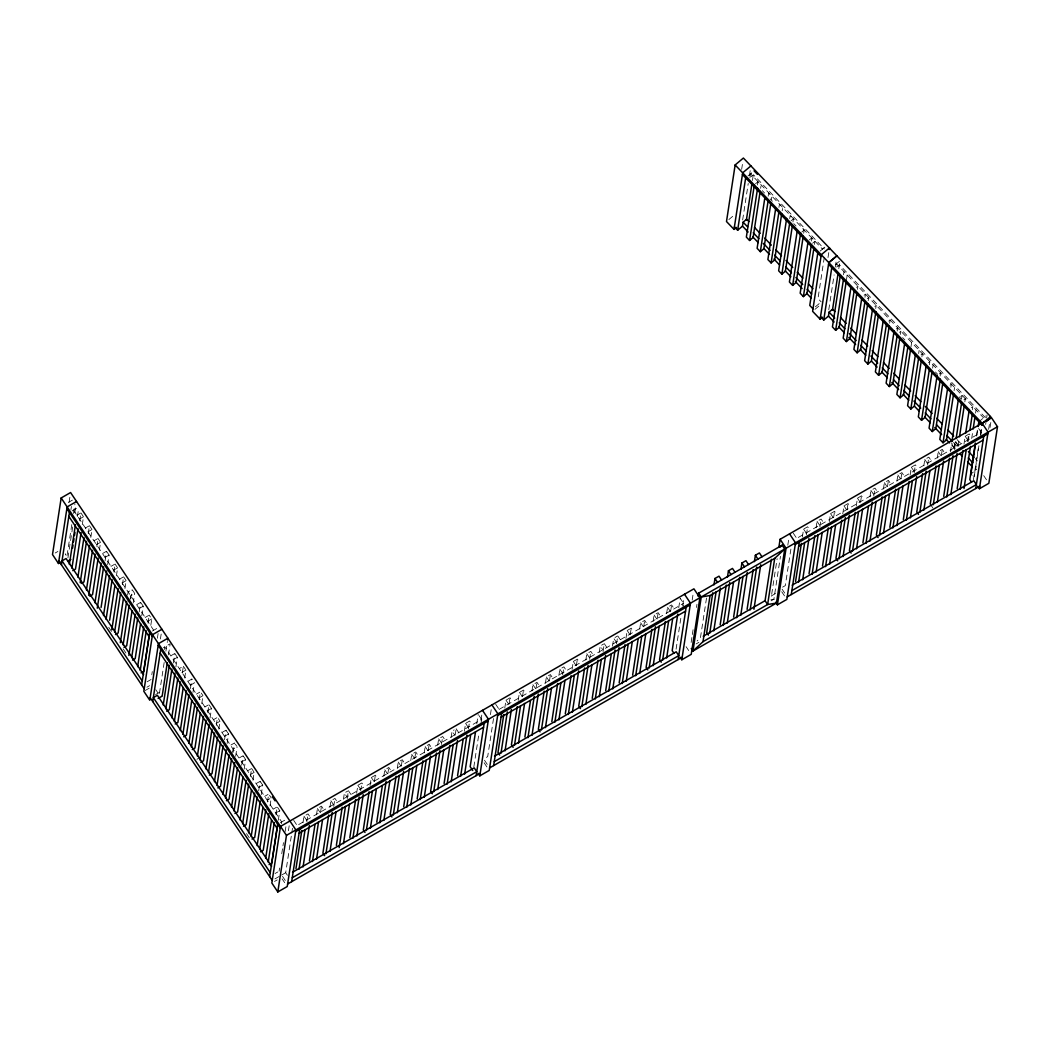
<?xml version="1.0" encoding="UTF-8"?>
<svg xmlns="http://www.w3.org/2000/svg" width="1050" height="1050" viewBox="0 0 1050 1050"><rect width="100%" height="100%" fill="white"/><g stroke="black" fill="none" stroke-linecap="round" stroke-linejoin="round"><path stroke-width="0.75" stroke-dasharray="5 3.75" d="M69.103 502.241L70.087 495.784M70.941 509.644L71.426 506.467M71.794 524.58L66.938 556.316L65.231 553.757M73.5 513.476L74.957 503.961M72.66 526.982L67.896 558.075L65.336 554.242M74.826 512.807L76.059 504.722M77.398 516.534L78.619 508.607M79.708 520.839L80.929 512.899L76.886 515.222M82.281 524.672L83.488 516.731L80.929 512.899M88.252 533.61L89.46 525.683L85.418 528.006M90.812 537.456L92.019 529.515L89.46 525.683M96.784 546.394L97.991 538.466L93.962 540.789M99.343 550.226L100.564 542.299L97.991 538.466M105.079 560.766L106.536 551.237L102.493 553.56M107.638 564.598L109.095 555.082L106.536 551.237M113.846 571.961L115.067 564.021L111.024 566.344M116.419 575.794L117.626 567.853L115.067 564.021M122.391 584.732L123.598 576.804L119.556 579.128M124.95 588.564L126.157 580.637L123.598 576.804M127.614 595.074L128.1 591.911L132.129 589.588L134.689 593.421L133.232 602.936M130.174 598.907L130.659 595.744L134.689 593.421M130.673 599.104L132.129 589.588M139.217 611.887L140.674 602.359L136.631 604.682M141.776 615.72L143.233 606.191L140.674 602.359M147.984 623.083L149.205 615.143L145.162 617.466M150.793 625.327L151.764 618.975L149.205 615.143M151.804 674.756L152.289 671.58M157.382 638.256L158.117 633.491M160.414 638.991L161.411 632.533M164.391 649.491L164.798 646.866L281.715 821.953L281.111 825.891M164.167 662.497L159.219 694.824L155.807 689.719M165.9 651.171L167.383 641.471M168.486 654.872L170.179 643.768L163.446 647.627M173.355 663.009L174.812 653.481L170.769 655.804M175.914 666.842L177.371 657.313L174.812 653.481M182.372 672.617L183.343 666.264L179.301 668.587M184.682 678.038L185.902 670.097L183.343 666.264M190.418 688.564L191.874 679.048L187.832 681.371M192.977 692.396L194.198 684.469M199.198 699.759L200.406 691.819L196.376 694.142M201.757 703.592L202.965 695.664L201.259 693.105M207.729 712.543L208.95 704.603L204.907 706.926M210.052 717.964L211.509 708.435L208.95 704.603M216.261 725.314L217.481 717.386L213.439 719.709M218.82 729.146L220.041 721.219L218.334 718.659M224.556 739.686L226.012 730.17L221.97 732.48M227.115 743.518L228.572 734.003L226.012 730.17M232.588 752.272L233.074 749.096L237.103 746.773L235.397 744.227M233.087 752.469L234.544 742.941L230.514 745.264M235.646 756.302L237.103 746.773M241.631 765.24L243.088 755.724L239.046 758.047M244.191 769.072L245.648 759.557L243.088 755.724M250.399 776.436L251.619 768.508L247.577 770.831M252.958 780.268L254.179 772.341L251.619 768.508M258.694 790.808L260.151 781.279L256.108 783.602M261.253 794.64L262.71 785.124L260.151 781.279M267.474 802.003L268.682 794.062L264.639 796.386M270.034 805.836L271.005 799.483M276.006 814.774L277.226 806.846L273.184 809.169M278.329 820.194L279.786 810.679L277.226 806.846M279.09 871.211L279.576 868.035M281.754 853.755L282.726 847.416M282.975 845.828L283.461 842.651M285.154 831.547L285.889 826.783M288.435 830.694L289.419 824.224M287.398 875.28L285.692 872.721L291.519 834.645M291.756 833.057L292.491 828.293M303.004 822.57L303.975 816.217L308.017 813.908L310.577 817.74M306.81 821.835L308.017 813.908M316.483 814.826L317.441 808.487L321.484 806.164L324.043 809.996M320.512 812.516L321.484 806.164M329.949 807.096L330.921 800.743L334.95 798.42L337.509 802.253M333.743 806.361L334.95 798.42M343.416 799.352L344.387 793.013L346.946 796.845M347.209 798.617L348.416 790.689L345.726 792.238M356.633 793.196L357.853 785.269L361.883 782.946L364.442 786.778M360.675 790.873L361.883 782.946M370.099 785.466L371.319 777.525L375.349 775.202L377.908 779.034M374.377 781.554L375.349 775.202M383.814 776.134L384.786 769.794L388.815 767.471L391.374 771.304M387.844 773.811L388.815 767.471M397.281 768.39L398.252 762.051L402.281 759.728L404.854 763.56M401.31 766.08L402.281 759.728M410.747 760.659L411.718 754.307L415.748 751.984L418.32 755.816M414.776 758.336L415.748 751.984M424.213 752.916L425.184 746.576L429.214 744.253L431.786 748.086M428.242 750.592L429.214 744.253M437.679 745.185L438.651 738.832L442.68 736.509L445.252 740.342M441.473 744.45L442.68 736.509M451.146 737.441L452.117 731.089L454.676 734.921M455.188 735.118L456.159 728.766L453.456 730.314M464.363 731.286L465.583 723.358L469.626 721.035L472.185 724.867M468.405 728.962L469.626 721.035M476.739 723.857L478.196 714.341M473.839 766.907L479.076 732.638M481.005 720.024L482.002 713.554M481.005 723.384L481.609 719.447L297.111 825.471M490.429 714.604L491.426 708.146M493.513 718.554L487.686 756.643L483.643 758.953M504.761 708.067L505.982 700.14L510.024 697.817L512.584 701.649M509.053 704.156L510.024 697.817M518.227 700.337L519.448 692.396L523.491 690.073L526.05 693.906M522.519 696.426L523.491 690.073M531.943 691.005L532.914 684.653L536.957 682.342L539.516 686.175M535.986 688.682L536.957 682.342M545.409 683.261L546.381 676.922L550.423 674.599L552.982 678.431M549.452 680.938L550.423 674.599M558.876 675.531L559.847 669.178L563.889 666.855L566.449 670.688M562.669 674.796L563.889 666.855M572.092 669.375L573.313 661.434L577.356 659.124L579.915 662.957M576.384 665.464L577.356 659.124M585.808 660.043L586.779 653.704L590.822 651.381L593.381 655.213M589.601 659.308L590.822 651.381M599.274 652.312L600.246 645.96L602.805 649.793M603.067 651.577L604.288 643.637L601.597 645.186M612.491 646.157L613.712 638.216L616.271 642.062M616.534 643.834L617.754 635.906L615.064 637.455M625.957 638.413L627.178 630.486L631.221 628.163L633.78 631.995M630.249 634.515L631.221 628.163M639.673 629.094L640.644 622.742L644.687 620.419L647.246 624.251M643.716 626.771L644.687 620.419M653.139 621.351L654.111 615.011L658.153 612.688L660.712 616.521M657.182 619.028L658.153 612.688M666.606 613.607L667.577 607.268L671.619 604.944L674.179 608.777M670.648 611.297L671.619 604.944M741.654 169.378L742.639 162.907M678.733 607.766L680.19 598.251L683.603 603.356L682.999 607.307M676.082 649.202L681.319 614.972M682.763 605.561L683.747 599.091M742.652 219.962L748.23 183.474M749.438 175.613L750.422 169.142M749.936 177.713L750.54 173.775L754.071 170.822M752.43 180.495L753.401 174.143M692.186 600.141L693.171 593.67M757.404 184.957L757.89 181.781L761.119 185.154L760.633 188.331M691.136 642.442L692.108 636.077M692.357 634.489L693.079 629.724M696.491 607.464L696.977 604.288M706.519 598.054L700.429 637.849L697.095 640.972M768.167 196.179L768.653 193.016L771.894 196.376L771.409 199.552M778.942 207.414L779.428 204.238L782.657 207.598L782.171 210.774M789.705 218.636L790.191 215.46L793.419 218.833L792.934 221.996M803.696 233.231L804.182 230.055L800.953 226.682M811.23 241.08L811.716 237.904L814.944 241.277L814.459 244.453M771.684 594.261L777.131 558.692M824.303 257.289L817.989 298.541L821.218 301.901M771.067 600.849L773.903 599.222L780.465 556.303M828.004 257.552L829.001 251.094M787.802 545.186L788.786 538.729M790.886 549.111L785.295 585.598L782.604 587.147M828.778 309.776L834.12 274.877M835.301 267.028L836.535 258.943M838.793 268.721L840.013 260.794L832.939 266.7M802.371 537.036L803.591 529.095L807.634 526.785L810.193 530.617M843.504 274.785L843.99 271.622M806.413 534.712L807.634 526.785M846.484 279.746L847.206 274.995L844.856 276.964M816.086 527.704L817.058 521.364L821.1 519.041L823.659 522.874M819.879 526.969L821.1 519.041M857.456 289.406L857.942 286.243L855.592 288.212M829.303 521.561L830.524 513.621L834.566 511.298L837.126 515.13M864.977 297.281L865.462 294.118L863.1 296.074M833.595 517.65L834.566 511.298M868.192 300.654L868.678 297.491L866.329 299.447M842.769 513.817L843.99 505.877L848.033 503.567L850.592 507.399M875.713 308.529L876.199 305.353L873.836 307.322M847.061 509.906L848.033 503.567M856.236 506.074L857.456 498.146L861.499 495.823L864.058 499.656M860.528 502.163L861.499 495.823M889.665 323.151L890.151 319.988L887.801 321.943M869.951 496.755L870.922 490.402L874.965 488.079L877.524 491.912M897.186 331.026L897.671 327.849L895.309 329.818M873.744 496.02L874.965 488.079M900.401 334.399L900.887 331.223L898.538 333.191M883.418 489.011L884.389 482.659L888.431 480.349L890.991 484.181M887.46 486.688L888.431 480.349M910.901 347.235L911.636 342.471M896.884 481.267L897.855 474.928L901.897 472.605L904.457 476.438M918.658 353.522L919.144 350.346M900.926 478.958L901.897 472.605M921.887 356.895L922.372 353.719L920.01 355.688M910.114 475.125L911.321 467.184L915.364 464.861L917.923 468.694M929.394 364.77L929.88 361.594L927.531 363.562M914.143 472.802L915.364 464.861M932.623 368.143L933.109 364.967M923.816 465.793L924.788 459.454L928.83 457.131L931.389 460.963M940.131 376.018L940.616 372.842L938.267 374.811M927.609 465.058L928.83 457.131M937.283 458.049L938.254 451.71L942.296 449.387L944.856 453.219M950.867 387.266L951.353 384.09L949.003 386.059M941.325 455.739L942.296 449.387M954.096 390.639L954.581 387.463M950.513 451.907L951.759 442.719M954.804 442.942L954.082 447.707L950.539 450.647M961.603 398.514L962.089 395.338L959.739 397.307M954.542 449.584L955.71 441.328M958.033 446.316L959.004 439.963M964.832 401.887L965.317 398.711L962.955 400.68M963.979 444.163L965.186 436.236L969.229 433.913L971.788 437.745M967.483 441.499L968.704 433.558M972.339 409.762L972.825 406.586L970.476 408.555M968.139 441.473L969.36 433.532M971.683 438.519L972.654 432.18M975.568 413.136L976.054 409.959M976.592 435.146L977.799 427.219M976.671 436.052L977.642 429.699M973.442 479.784L978.679 445.515M980.372 434.516L981.606 426.431M978.915 445.764L974.059 477.501L970.843 474.127L976.736 469.206M980.621 434.661L981.829 426.733M975.555 470.19L976.159 466.252M980.608 436.262L981.212 432.324L796.727 538.348M985.648 424.41L986.37 419.646M986.619 418.058L987.105 414.881M988.628 429.358L989.835 421.431M990.045 427.481L991.029 421.024M748.007 175.901L751.538 172.948M755.541 183.763L757.89 181.781M728.844 219.568L733.543 215.631M791.057 220.802L793.419 218.833M801.832 232.024L804.182 230.055M809.366 239.886L811.716 237.904M812.595 243.246L814.944 241.277M820.129 251.107L824.828 247.157M815.338 306.836L820.05 302.886M814.957 309.369L820.837 304.434M751.104 176.728L753.467 174.759L824.276 248.942M824.828 247.157L822.465 249.126L750.54 173.775M978.849 421.772L985.924 415.866M68.355 502.438L72.397 500.128M72.122 510.891L78.855 507.019M79.446 519.054L83.488 516.731M87.977 531.838L92.019 529.515M55.191 552.996L57.881 551.46M96.521 544.622L100.564 542.299M105.053 557.393L109.095 555.082M113.584 570.176L117.626 567.853M122.115 582.96L126.157 580.637M139.191 608.514L143.233 606.191M147.722 621.298L151.764 618.975M152.355 631.024L159.088 627.152M173.329 659.636L177.371 657.313M147.026 681.831L151.069 679.508M146.895 687.212L149.599 685.663M145.162 690.519L149.205 688.196M181.86 672.42L185.902 670.097M155.571 694.614L159.613 692.291L162.173 696.124M190.391 685.204L194.434 682.881L191.874 679.048M198.936 697.974L202.965 695.664M207.467 710.758L211.509 708.435M215.998 723.542L220.041 721.219M224.529 736.326L228.572 734.003M196.888 759.281L200.931 756.971M241.605 761.88L245.648 759.557M250.136 774.664L254.179 772.341M258.668 787.434L262.71 785.124M267.212 800.218L269.902 798.669M275.743 813.002L279.786 810.679M280.363 822.714L285.757 819.63M499.117 709.393L683.603 603.356M275.048 873.534L277.738 871.986M274.916 878.916L280.298 875.818M281.649 875.044L285.692 872.721M274.522 881.449L277.226 879.9M775.478 593.552L771.448 595.875L774.008 599.707M696.071 643.952L698.893 642.324M770.962 599.721L773.903 599.222M985.372 417.637L839.409 264.731L835.866 267.684L836.469 263.747L983.561 417.834M762.3 190.667L764.544 193.016M770.162 198.909L772.406 201.259M793.761 223.637L796.018 225.986M902.633 337.614L904.89 339.99M935.445 371.989L937.703 374.364M959.201 396.887L961.459 399.249M957.062 439.596L962.719 445.528M975.161 458.561L977.432 460.937M955.329 442.352L958.729 445.909M953.531 442.549L956.918 446.106M951.799 445.305L957.298 451.08M978.653 428.492L982.065 433.598M965.186 436.236L967.746 440.068M983.719 475.65L987.131 480.756M958.322 445.476L955.763 441.643L951.72 443.966L954.279 447.799M938.254 451.71L940.813 455.542M924.788 459.454L927.347 463.286M911.321 467.184L913.881 471.017M930.247 504.066L932.807 507.898M897.855 474.928L900.414 478.761M884.389 482.659L886.948 486.504M870.922 490.402L873.482 494.235M857.456 498.146L860.016 501.979M843.99 505.877L846.549 509.723M830.524 513.621L833.083 517.453M817.058 521.364L819.617 525.197M803.591 529.095L806.151 532.941M793.314 533.242L797.58 539.634M782.106 589.207L784.665 593.04M781.725 591.741L785.138 596.846M667.577 607.268L670.136 611.1M686.109 646.682L688.669 650.514M654.111 615.011L656.67 618.844M640.644 622.742L643.204 626.574M627.178 630.486L629.738 634.318M617.754 635.906L620.314 639.739M604.288 643.637L606.847 647.469M586.779 653.704L589.339 657.536M573.313 661.434L575.872 665.28M559.847 669.178L562.406 673.011M546.381 676.922L548.94 680.754M532.914 684.653L535.474 688.498M519.448 692.396L522.008 696.229M505.982 700.14L508.541 703.972M495.705 704.274L499.971 710.666M479.049 715.614L482.462 720.72M465.583 723.358L468.142 727.191M484.496 760.239L487.909 765.345M484.116 762.772L487.528 767.878M456.159 728.766L458.719 732.611M438.651 738.832L441.21 742.665M425.184 746.576L427.744 750.409M411.718 754.307L414.277 758.139M398.252 762.051L400.811 765.883M384.786 769.794L387.345 773.627M371.319 777.525L373.879 781.358M357.853 785.269L360.413 789.101M348.416 790.689L350.976 794.522M330.921 800.743L333.48 804.576M317.441 808.487L320.014 812.319M303.975 816.217L306.548 820.063M293.698 820.365L297.964 826.757M269.535 795.349L271.241 797.895M73.474 510.116L153.694 630.249M282.502 876.33L287.621 883.995M282.109 878.863L284.681 882.696M108.728 627.27L112.337 632.664M123.152 648.861L126.761 654.255M246.514 833.595L250.136 839.016"/><path stroke-width="1.5" d="M680.098 657.208L681.804 659.768L691.228 654.347L699.891 597.765L693.919 588.827L280.494 826.416L271.832 882.997L277.804 891.949L287.241 886.528L295.89 829.946L70.586 492.542L61.163 497.962L52.5 554.544L58.472 563.496L61.163 561.947M58.472 563.496L67.134 506.914L76.558 501.493M61.425 564.795L69.431 512.439M69.366 564.414L75.429 524.751M72.542 548.271L73.028 545.094M73.513 541.918L73.999 538.755M74.484 535.579L74.97 532.403M71.925 568.247L77.989 528.583M81.06 532.599L75.482 569.1L72.778 570.649M77.897 577.198L83.961 537.521M80.207 582.619L86.52 541.354M89.591 545.383L84.013 581.884L81.323 583.433M86.428 589.969L92.505 550.305M88.751 595.389L95.064 554.137M98.136 558.167L92.544 594.654L89.854 596.203M94.959 602.753L101.036 563.089M97.282 608.173L103.596 566.921M101.076 607.438L106.667 570.938M103.504 615.536L109.568 575.859M106.063 619.369L112.127 579.705M109.62 620.222L114.962 585.309M111.786 629.895L118.099 588.643M114.594 632.153L120.658 592.476M123.493 598.093L118.151 632.992L115.461 634.541M120.33 642.679L126.643 601.427M123.126 644.923L129.202 605.259M132.024 610.877L126.682 645.776L123.992 647.325M128.861 655.462L135.174 614.211M131.657 657.707L137.734 618.043M140.556 623.648L135.214 658.56L132.523 660.109M137.642 666.658L143.706 626.981M140.201 670.491L146.265 630.814M141.645 684.928L149.664 632.572M149.087 636.431L143.745 671.344L141.054 672.892M152.736 701.544L160.755 649.176M167.619 639.936L167.882 638.242L158.445 643.663L149.796 700.245L143.824 691.294L152.473 634.712L161.91 629.291M167.265 662.799L162.173 696.124L158.13 698.447M163.236 704.996L169.312 665.319M165.795 708.829L171.872 669.165M174.943 673.181L169.352 709.682L166.661 711.231M171.78 717.78L177.844 678.103M174.339 721.612L180.403 681.936M183.225 687.553L177.883 722.466L175.192 724.001M180.311 730.551L186.375 690.887M182.871 734.383L188.934 694.719M191.769 700.337L186.427 735.236L183.724 736.785M188.843 743.334L194.919 703.671M191.402 747.167L197.479 707.503M200.301 713.108L194.959 748.02L192.268 749.569M197.374 756.118L203.451 716.441M199.933 759.951L206.01 720.274M209.081 724.303L203.49 760.804L200.799 762.353M205.918 768.889L211.982 729.225M208.477 772.734L214.541 733.058M217.613 737.087L212.021 773.574L209.331 775.123M214.449 781.672L220.513 742.009M217.009 785.505L223.073 745.841M226.144 749.871L220.566 786.358L217.862 787.907M222.981 794.456L229.058 754.793M225.54 798.289L231.617 758.625M234.675 762.641L229.097 799.142L226.406 800.691M231.512 807.24L237.589 767.563M234.071 811.072L239.899 772.984M242.97 777.013L237.628 811.926L234.938 813.474M240.056 820.011L246.12 780.347M242.616 823.843L248.679 784.179M251.501 789.797L246.159 824.696L243.469 826.245M248.588 832.794L254.651 793.131M251.147 836.627L257.211 796.963M260.282 800.979L254.704 837.48L252 839.029M257.119 845.578L262.946 807.489M259.678 849.411L265.755 809.747M268.813 813.763L263.235 850.264L260.544 851.812M265.65 858.349L271.478 820.273M268.209 862.194L274.286 822.517M269.666 876.632L277.673 824.263M277.358 826.547L271.766 863.034L269.076 864.583M277.804 891.949L286.466 835.354L61.163 497.962M291.664 881.672L299.67 829.303M295.969 868.586L301.796 830.511M299.014 869.242L305.091 829.579M303.056 866.919L309.369 825.668M309.435 860.842L315.026 824.355M312.48 861.512L318.557 821.835M316.522 859.189L322.586 819.512M328.729 815.023L322.901 853.112L324.608 855.658M325.946 853.768L332.259 812.516M329.989 851.445L336.053 811.781M336.367 845.368L342.195 807.293M339.176 847.612L345.489 806.361M343.455 843.701L349.519 804.038M349.834 837.624L355.661 799.549M352.879 838.294L359.192 797.029M356.921 835.971L363.234 794.719M369.127 791.805L363.3 829.894L365.006 832.44M366.345 830.55L372.422 790.886M370.387 828.227L376.451 788.563M376.766 822.15L382.358 785.649M379.811 822.806L386.124 781.554M383.854 820.483L389.917 780.819M396.06 776.331L390.233 814.406L391.939 816.966M393.277 815.076L399.354 775.399M397.32 812.753L403.633 771.501M403.699 806.676L409.526 768.587M406.744 807.332L412.821 767.668M410.786 805.009L416.863 765.345M417.165 798.932L422.992 760.856M420.21 799.588L426.287 759.924M424.252 797.278L430.566 756.013M436.459 753.112L430.631 791.188L432.337 793.747M433.676 791.858L439.989 750.606M437.719 789.534L443.796 749.871M444.098 783.457L449.925 745.369M447.142 784.114L453.219 744.45M451.185 781.791L457.498 740.539M457.564 775.714L463.155 739.226M460.609 776.37L466.922 735.118M464.651 774.06L470.728 734.383M475.519 731.784L470.177 766.697L472.736 770.529M476.149 775.648L484.168 723.279M491.912 704.904L497.897 713.856L489.234 770.438L479.811 775.858L488.46 719.276L482.488 710.325M493.658 765.581L501.677 713.226M503.79 714.42L497.962 752.496L499.669 755.055M501.008 753.152L507.321 711.9M505.05 750.842L511.363 709.577M517.256 706.676L511.429 744.765L513.135 747.311M514.474 745.421L520.551 705.758M518.516 743.098L524.593 703.434M524.895 737.021L530.486 700.521M527.94 737.678L534.253 696.426M531.982 735.354L538.296 694.103M544.189 691.202L538.361 729.278L540.067 731.837M541.406 729.947L547.719 688.682M545.449 727.624L551.526 687.947M551.827 721.547L557.655 683.458M554.872 722.203L560.949 682.539M558.915 719.88L564.992 680.216M565.294 713.803L571.121 675.714M568.339 714.459L574.416 674.796M572.381 712.136L578.694 670.884M584.587 667.984L578.76 706.059L580.466 708.619M581.818 706.729L588.118 665.464M585.847 704.406L591.924 664.729M592.226 698.329L598.054 660.24M595.284 698.985L601.348 659.321M599.314 696.662L605.627 655.41M605.692 690.585L611.284 654.084M608.751 691.241L615.064 649.989M612.78 688.918L619.093 647.666M619.172 682.841L624.986 644.766M622.217 683.511L628.281 643.834M626.246 681.188L632.323 641.511M632.638 675.111L638.216 638.61M635.683 675.767L641.747 636.103M639.712 673.444L645.789 633.78M651.932 629.291L646.104 667.367L647.811 669.926M649.149 668.023L655.462 626.771M653.179 665.7L659.256 626.036M665.398 621.548L659.571 659.623L661.277 662.183M986.79 421.208L990.321 418.254L990.583 416.574L743.387 158.051L735.144 164.955L726.495 221.537L734.029 229.399L736.378 227.43M662.616 660.293L668.679 620.616M666.645 657.969L672.722 618.293M734.029 229.399L742.691 172.817L750.921 165.913M677.762 614.119L672.184 650.606L673.89 653.166M734.409 226.866L737.638 230.239L745.658 177.87M748.913 221.589L746.655 219.24L743.124 222.193L742.521 226.131L748.138 232.024M678.156 659.558L686.162 607.189M746.366 220.159L751.944 183.658M754.372 184.748L746.353 237.103L749.582 240.476L753.112 237.51L760.147 191.494M681.804 659.768L690.467 603.186L684.495 594.234M749.582 240.476L757.601 188.107M698.184 596.334L698.67 593.158L782.171 545.173L784.731 549.006L776.462 603.054L692.961 651.039L691.254 648.493M764.886 197.558L757.116 248.325L760.344 251.698L763.875 248.745L770.923 202.729M760.344 251.698L768.114 200.918M703.001 641.681L710.062 595.521L774.703 558.364L784.731 549.006L701.242 596.991L692.961 651.039L703.001 641.681L767.629 604.538L776.462 603.054M712.779 592.804L706.703 632.546L708.409 635.092M714 584.85L714.971 578.484L719.014 576.174L721.573 580.007M709.747 633.189L716.074 591.859M775.648 208.779L767.878 259.56L771.107 262.92L774.638 259.967L781.686 213.951M713.79 630.879L720.353 587.947M771.107 262.92L778.877 212.152M720.169 624.803L726.246 585.06M727.466 577.106L728.438 570.754L732.48 568.431L735.039 572.263M723.214 625.459L729.776 582.527M786.66 218.413L778.641 270.782L781.869 274.142L785.4 271.189L792.199 226.761M727.256 623.136L733.582 581.805M781.869 274.142L789.639 223.374M733.635 617.059L739.712 577.316M740.933 569.376L741.904 563.01L745.946 560.687L748.506 564.519M736.68 617.715L743.006 576.384M797.173 231.236L789.403 282.004L792.645 285.377L796.163 282.411L803.211 236.394M740.722 615.392L747.285 572.473M792.645 285.377L800.651 233.008M747.101 609.328L753.178 569.586M754.399 561.632L755.37 555.266L759.413 552.956L761.972 556.789M750.146 609.971L756.709 567.053M807.949 242.458L800.179 293.226L803.408 296.599L806.925 293.632L813.973 247.629M753.939 609.249L760.751 564.729M803.408 296.599L811.178 245.818M817.779 253.076L809.76 305.445L812.989 308.805M774.703 558.364L767.629 604.538L765.069 600.705L771.409 559.309M778.864 547.378L780.097 539.293L991.528 417.782L997.5 426.733L988.837 483.315L979.414 488.736L977.707 486.176M829.237 249.546L829.5 247.852L821.258 254.756L812.608 311.338L820.142 319.2L822.491 317.231M820.142 319.2L828.791 262.618L837.034 255.714L828.791 262.618L735.144 164.955M789.534 533.872L795.506 542.824L786.844 599.406L777.42 604.826L786.069 548.231L780.097 539.293M820.522 316.667L823.751 320.04L831.758 267.684M823.751 320.04L828.463 316.103L829.067 312.165L832.597 309.212L834.868 311.588M832.479 309.986L838.071 273.486M791.267 594.549L799.286 542.181M840.21 276.15L832.44 326.931L835.656 330.304L839.199 327.351L846.234 281.334M795.572 581.464L801.399 543.375M835.656 330.304L843.426 279.523M798.617 582.12L804.694 542.456M802.659 579.797L808.972 538.545M850.946 287.398L843.176 338.179L846.392 341.552L849.936 338.599L856.971 292.582M809.038 573.72L814.866 535.644M846.392 341.552L854.162 290.771M812.083 574.389L818.16 534.712M816.126 572.066L822.203 532.389M861.683 298.646L853.913 349.427L857.128 352.8L860.672 349.847L867.707 303.831M822.504 565.989L828.332 527.901M857.128 352.8L864.898 302.019M825.562 566.646L831.626 526.982M829.592 564.322L835.669 524.659M872.419 309.894L864.649 360.675L867.878 364.048L871.408 361.095L878.443 315.079M841.798 520.157L835.971 558.246L837.69 560.805M867.878 364.048L875.884 311.679M839.029 558.902L845.342 517.65M843.058 556.579L849.371 515.327M883.155 321.142L875.385 371.923L878.614 375.296L882.144 372.343L889.179 326.327M855.264 512.426L849.437 550.502L851.156 553.061M878.614 375.296L886.384 324.516M852.495 551.171L858.559 511.494M856.524 548.848L862.601 509.171M894.141 330.803L886.121 383.171L889.35 386.544L892.881 383.591L899.916 337.575M862.903 542.771L868.494 506.271M889.35 386.544L897.12 335.764M865.961 543.428L872.274 502.176M869.991 541.104L876.067 501.441M904.628 343.639L896.858 394.419L900.086 397.792L903.617 394.839L910.665 348.823M882.197 496.952L876.383 535.028L878.089 537.587M900.086 397.792L907.856 347.012M879.428 535.684L885.491 496.02M883.457 533.361L889.534 493.697M915.364 354.887L907.594 405.667L910.822 409.041L914.353 406.087L921.401 360.071M889.849 527.284L895.676 489.208M910.822 409.041L918.592 358.26M892.894 527.953L898.957 488.276M896.923 525.63L903 485.953M926.1 366.135L918.33 416.902L921.559 420.289L925.089 417.336L931.888 372.908M903.315 519.553L909.142 481.464M906.36 520.209L912.424 480.546M921.559 420.289L929.329 369.508M910.389 517.886L916.703 476.634M937.086 375.795L929.066 428.151L932.295 431.537L935.826 428.584L942.874 382.567M922.609 473.734L916.781 511.809L918.487 514.369M919.826 512.466L926.139 471.214M932.295 431.537L940.301 379.168M923.856 510.142L929.933 470.479M947.572 388.631L939.803 439.399L943.031 442.772L946.562 439.832L953.61 393.816M930.247 504.066L936.075 465.99M933.293 504.735L939.356 465.058M943.031 442.772L950.801 392.004M937.322 502.412L943.635 461.16M943.714 496.335L949.541 458.246M951.996 441.131L958.309 399.879M946.759 496.991L953.072 455.739M956.196 438.152L961.538 403.252M950.801 494.668L957.101 453.416M959.49 436.8L964.346 405.064M957.18 488.591L963.008 450.516M965.646 433.335L969.294 409.539M960.225 489.248L966.289 449.584M969.846 430.369L972.274 414.501M964.018 488.512L970.462 446.46M973.14 429.004L974.833 417.9M975.371 443.074L969.793 479.574L971.499 482.134M970.843 474.127L975.45 443.979M978.128 426.523L978.849 421.772M981.842 424.896L982.104 423.202L988.076 432.154L979.414 488.736M990.583 416.574L982.328 423.452L982.078 425.145L828.542 264.298M975.765 488.526L983.771 436.157M779.94 547.26L782.171 545.173M737.638 230.239L742.35 226.288M68.158 560.923L70.849 559.374M286.466 835.354L699.891 597.765M786.069 548.231L997.5 426.733M295.641 831.626L488.211 720.956M497.634 715.549L690.204 604.879M795.244 544.504L987.814 433.834M299.066 833.254L483.564 727.23M501.073 717.163L685.558 611.139M798.683 546.131L983.168 440.094M292.543 872.261L474.193 767.865L476.752 771.697L292.267 877.734M494.537 756.171L676.2 651.788L678.759 655.62L494.261 761.644M703.251 636.234L765.069 600.705M792.146 585.139L973.809 480.742L976.369 484.575L791.871 590.612M287.621 883.995L480.191 773.325M489.615 767.904L682.198 657.234M787.237 596.872L979.808 486.202M710.062 595.521L701.242 596.991L698.67 593.158M742.429 174.51L821.008 256.449M754.071 170.822L757.444 174.352M828.791 262.618L982.328 423.452M754.53 227.482L760.147 233.363M764.649 238.074L771.383 245.149M775.884 249.848L781.502 255.741M786.004 260.452L792.75 267.514M797.239 272.226L802.856 278.119M808.487 283.999L812.976 288.711M840.525 317.507L846.182 323.439M850.697 328.178L856.354 334.11M862.024 340.029L867.681 345.962M872.196 350.7L877.853 356.633M883.509 362.552L889.179 368.484M893.694 373.223L899.351 379.142M905.008 385.074L910.678 390.994M915.193 395.745L920.85 401.664M925.378 406.416L932.164 413.516M936.692 418.267L942.349 424.187M948.006 430.119L953.663 436.039M968.376 451.447L974.033 457.38M743.124 222.193L747.626 226.905M753.244 232.785L758.861 238.678M763.363 243.39L770.096 250.451M774.598 255.163L780.216 261.043M785.833 266.936L791.451 272.816M795.953 277.528L802.699 284.589M807.188 289.301L811.689 294.013M829.067 312.165L834.724 318.098M839.252 322.836L844.909 328.755M849.424 333.506L856.222 340.607M860.751 345.358L866.408 351.277M870.922 356.016L877.721 363.129M882.249 367.867L887.906 373.8M893.563 379.733L899.22 385.652M903.735 390.39L909.405 396.322M913.92 401.061L920.719 408.174M925.234 412.913L930.891 418.845M936.561 424.764L941.076 429.516M946.733 435.435L952.389 441.367M968.231 457.958L972.759 462.696M752.64 236.723L758.258 242.616M763.875 248.509L769.492 254.389M773.994 259.101L779.612 264.994M785.229 270.874L790.86 276.767M795.349 281.466L802.095 288.54M806.584 293.252L811.086 297.951M828.463 316.103L834.12 322.035M838.648 326.773L844.305 332.706M848.833 337.444L855.619 344.558M860.147 349.296L865.804 355.215M871.461 361.148L877.117 367.08M881.646 371.818L887.303 377.738M891.817 382.489L898.616 389.589M903.144 394.341L908.801 400.26M914.458 406.192L918.973 410.931M924.643 416.863L930.3 422.783M934.815 427.521L941.614 434.634M946.129 439.373L949.528 442.929M959.713 453.6L961.971 455.976M967.628 461.895L972.156 466.633M755.37 555.266L757.929 559.112M775.714 602.267L777.42 604.826M741.904 563.01L744.463 566.842M728.438 570.754L730.997 574.586M714.971 578.484L717.531 582.33M478.104 773.299L479.811 775.858M272.357 796.766L275.087 800.861M66.872 508.594L152.224 636.405M158.196 645.343L280.232 828.109M68.828 516.377L149.061 636.51M160.151 653.126L277.069 828.214M143.588 674.612L66.071 558.534L62.029 560.857L142.249 680.991M271.582 866.289L157.382 695.284L153.339 697.607L270.27 872.694M58.866 560.962L144.204 688.761M150.176 697.712L272.226 880.464"/></g></svg>
